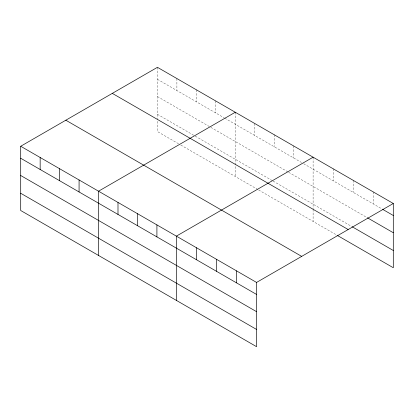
<?xml version="1.0" encoding="UTF-8"?>
<svg xmlns="http://www.w3.org/2000/svg" width="414" height="414" viewBox="0 0 414 414"><rect width="100%" height="100%" fill="white"/><g stroke="black" fill="none" stroke-linecap="round" stroke-linejoin="round"><path stroke-width="0.31" stroke-dasharray="2.07 1.55" d="M157.439 79.312L224.155 117.83M224.709 118.15L301.433 162.448M303.653 163.732L382.163 209.054M157.439 96.555L210.255 127.046M210.809 127.367L288.087 171.986M288.646 172.307L367.684 217.94M157.439 114.321L194.689 135.828M195.242 136.149L272.521 180.763M273.08 181.084L351.533 226.38M178.563 143.761L157.439 131.564L157.439 119.429M180.789 145.045L258.067 189.659M258.621 189.979L336.494 234.94M373.252 191.92L373.252 203.911M353.204 180.344L353.204 192.339M333.156 168.767L333.156 180.763M313.108 157.196L313.108 208.666M313.108 209.303L313.108 221.438M293.65 145.961L293.65 157.951M274.187 134.726L274.187 146.722M254.729 123.491L254.729 135.487M235.271 112.256L235.271 176.499M215.813 101.021L215.813 113.017M196.355 89.786L196.355 101.782M176.897 78.551L176.897 90.547M157.439 67.316L157.439 118.792"/><path stroke-width="0.62" d="M256.561 311.675L256.561 282.436L20.7 146.261L20.7 210.509L256.561 346.684L256.561 311.675L20.7 175.5M337.053 235.261L393.3 267.739L393.3 203.491L157.439 67.316L20.7 146.261M235.271 112.256L98.537 191.201L98.537 255.443M313.108 157.196L176.369 236.14L176.369 300.383M256.561 282.436L393.3 203.491M382.717 209.38L393.3 215.487M367.684 217.94L393.3 232.73M352.091 226.701L393.3 250.496M112.313 93.373L348.179 229.542M65.821 120.21L301.687 256.385M20.7 158.257L256.561 294.432M20.7 193.266L256.561 329.44M236.513 270.865L236.513 282.855M216.465 259.288L216.465 271.284M196.417 247.712L196.417 259.707M156.911 224.905L156.911 236.896M137.453 213.671L137.453 225.666M117.995 202.436L117.995 214.431M79.074 179.966L79.074 191.961M59.616 168.731L59.616 180.727M40.158 157.496L40.158 169.492"/></g></svg>
